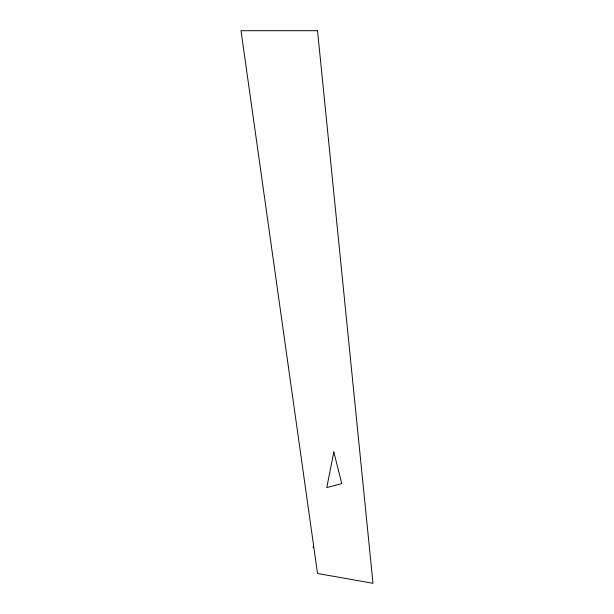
<?xml version="1.0" encoding="UTF-8"?>
<svg xmlns="http://www.w3.org/2000/svg" width="614" height="614" viewBox="0 0 614 614"><rect width="100%" height="100%" fill="white"/><g stroke="black" fill="none" stroke-linecap="round" stroke-linejoin="round"><path stroke-width="0.92" d="M312.841 547.181L313.547 547.181M333.824 451.942L326.771 487.577L341.752 483.617L333.824 451.942M317.53 30.7L241.01 30.7L317.53 573.484L372.99 583.3L317.53 30.7"/></g></svg>
